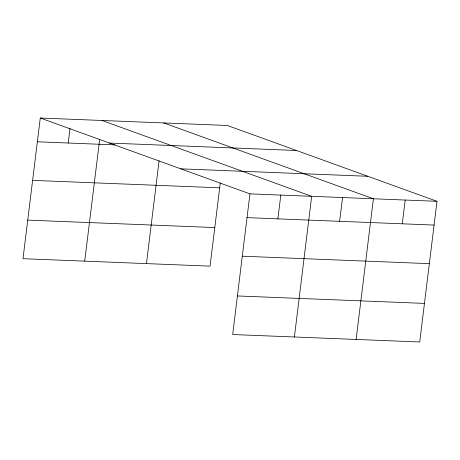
<?xml version="1.0" encoding="UTF-8"?>
<svg xmlns="http://www.w3.org/2000/svg" width="460" height="460" viewBox="0 0 460 460"><rect width="100%" height="100%" fill="white"/><g stroke="black" fill="none" stroke-linecap="round" stroke-linejoin="round"><path stroke-width="0.69" d="M40.273 118.024L249.947 193.861L232.674 334.529L419.727 341.975L437 201.308L227.326 125.471L40.273 118.024L23 258.692L210.053 266.139L220.277 182.902M68.218 143.02L70.018 128.34M84.726 261.148L99.682 139.357M146.458 263.609L159.085 160.736M277.892 218.856L280.807 195.092M294.4 336.984L311.673 196.316L101.999 120.485M339.618 221.312L342.539 197.547M356.132 339.445L373.399 198.777L163.725 122.941M402.281 223.807L405.202 200.042M109.463 143.054L296.522 150.495M37.352 141.795L114.873 144.877M180.751 168.837L367.81 176.283M32.62 180.372L219.673 187.812M249.947 193.861L437 201.308M247.026 217.632L434.079 225.072M27.738 220.116L214.791 227.562M242.288 256.208L429.347 263.649M237.412 295.952L424.465 303.399"/></g></svg>
